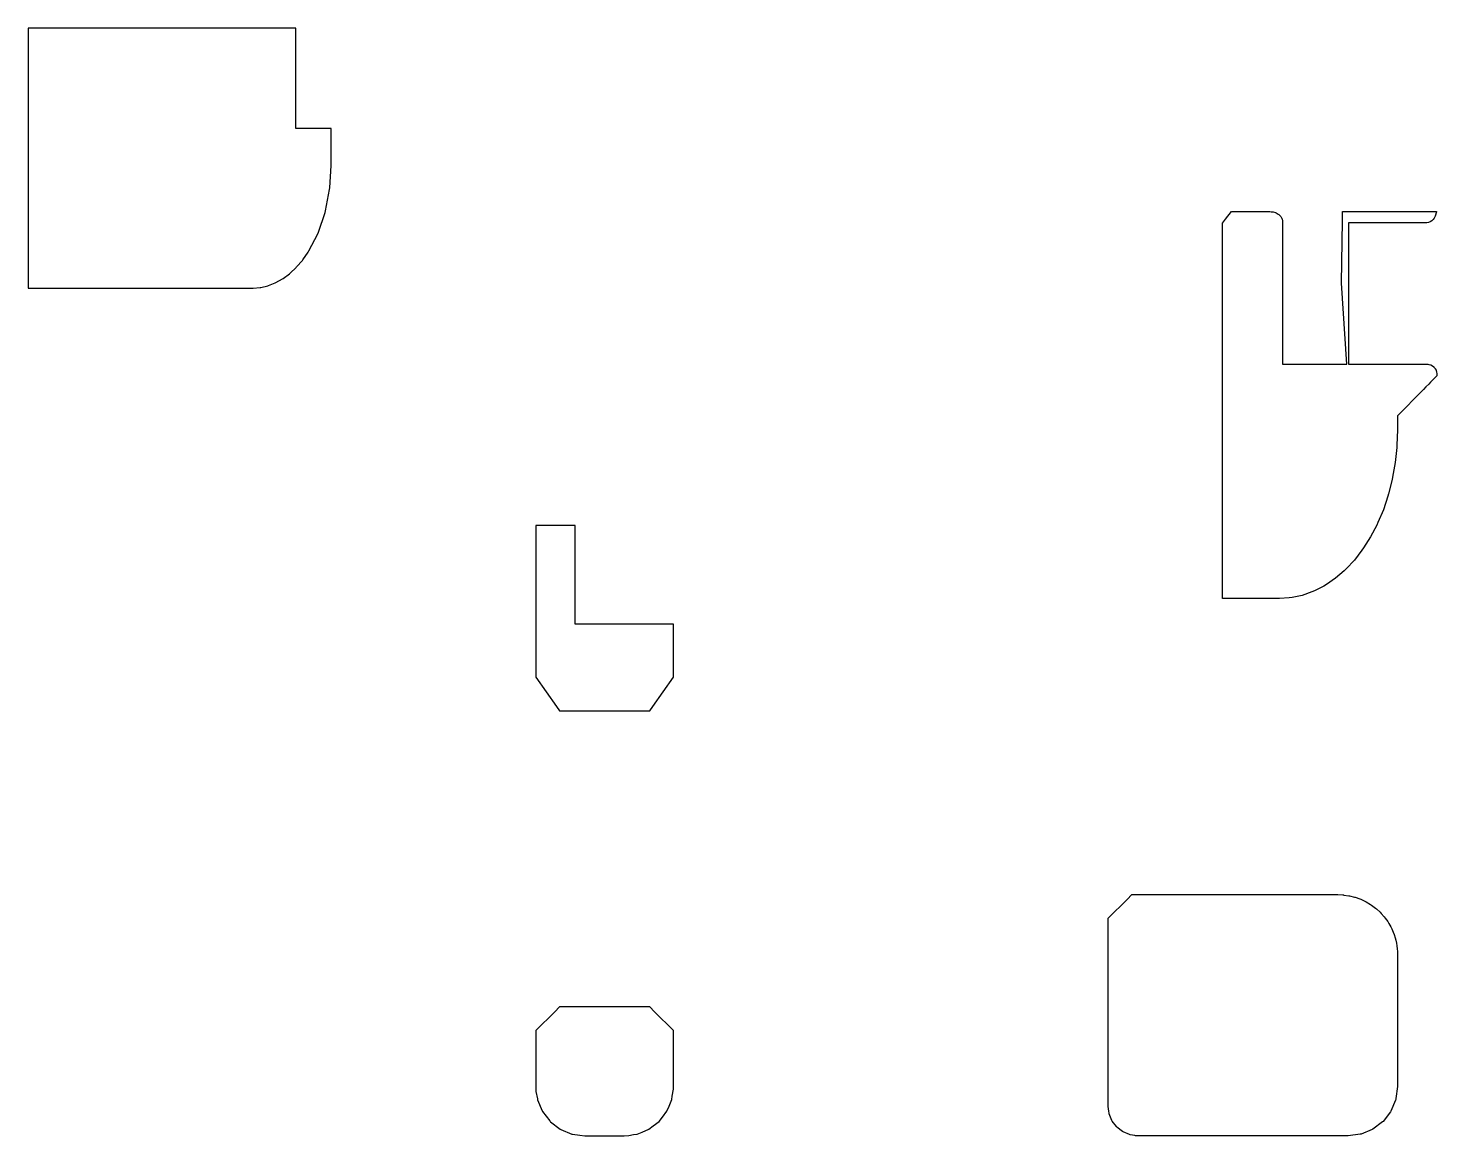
# Model space of a CAD drawing. Header units: metres. Extents: x 2.4 to 74, y -16 to 40.3.
import ezdxf

# ---------------------------------------------------------------- set-up
doc = ezdxf.new("R2010")
doc.units = ezdxf.units.M

msp = doc.modelspace()

# ---------------------------------------------------------------- linework, layer by layer
for p, q in [((6.394, 40.268), (2.4, 40.268)), ((2.4, 40.268), (2.4, 36.65)), ((16, 40.268), (6.394, 40.268)), ((16, 38.569), (16, 40.268)), ((16, 35.174), (16, 38.569)), ((16, 38.569), (16, 38.569)), ((2.4, 36.65), (2.4, 28.307)), ((17.796, 35.174), (16, 35.174)), ((17.8, 35.174), (17.796, 35.174)), ((17.8, 34.528), (17.8, 35.174)), ((17.8, 33.482), (17.8, 34.528)), ((17.729, 32.161), (17.8, 33.284)), ((17.8, 33.284), (17.8, 33.482)), ((17.513, 30.99), (17.723, 32.07)), ((17.723, 32.07), (17.729, 32.161)), ((17.154, 29.908), (17.496, 30.903)), ((17.496, 30.903), (17.513, 30.99)), ((63.259, 30.567), (63.567, 30.951)), ((63.567, 30.951), (64.841, 30.951)), ((64.841, 30.951), (65.468, 30.951)), ((65.468, 30.951), (65.517, 30.951)), ((65.517, 30.951), (65.574, 30.946)), ((65.574, 30.946), (65.682, 30.934)), ((65.682, 30.934), (65.796, 30.897)), ((65.796, 30.897), (65.836, 30.884)), ((65.836, 30.884), (65.942, 30.821)), ((65.942, 30.821), (65.968, 30.805)), ((65.968, 30.805), (66.053, 30.718)), ((69.207, 30.483), (69.207, 30.951)), ((69.207, 30.951), (69.251, 30.951)), ((69.251, 30.951), (69.266, 30.951)), ((69.266, 30.951), (69.316, 30.951)), ((69.316, 30.951), (69.613, 30.951)), ((69.613, 30.951), (73.987, 30.951)), ((73.986, 30.939), (73.921, 30.72)), ((73.987, 30.951), (73.986, 30.941)), ((73.986, 30.941), (73.986, 30.94)), ((73.986, 30.94), (73.986, 30.939)), ((63.1, 30.369), (63.259, 30.567)), ((63.1, 24.428), (63.1, 30.369)), ((66.053, 30.718), (66.07, 30.701)), ((66.07, 30.701), (66.125, 30.597)), ((66.125, 30.597), (66.133, 30.581)), ((66.133, 30.581), (66.152, 30.467)), ((66.152, 30.467), (66.155, 30.451)), ((66.155, 30.451), (66.155, 23.668)), ((69.147, 27.31), (69.207, 30.483)), ((69.676, 30.388), (69.511, 30.388)), ((69.511, 30.388), (69.515, 29.163)), ((72.596, 30.388), (69.676, 30.388)), ((73.12, 30.388), (72.596, 30.388)), ((73.298, 30.388), (73.12, 30.388)), ((73.42, 30.388), (73.298, 30.388)), ((73.459, 30.388), (73.42, 30.388)), ((73.477, 30.388), (73.459, 30.388)), ((73.485, 30.388), (73.477, 30.388)), ((73.495, 30.388), (73.485, 30.388)), ((73.5, 30.388), (73.495, 30.388)), ((73.582, 30.398), (73.5, 30.388)), ((73.583, 30.398), (73.582, 30.398)), ((73.664, 30.428), (73.583, 30.398)), ((73.74, 30.477), (73.664, 30.428)), ((73.664, 30.428), (73.664, 30.428)), ((73.809, 30.542), (73.74, 30.477)), ((73.81, 30.543), (73.809, 30.542)), ((73.87, 30.625), (73.81, 30.543)), ((73.871, 30.625), (73.87, 30.625)), ((73.921, 30.72), (73.871, 30.625)), ((16.666, 28.955), (17.126, 29.827)), ((17.126, 29.827), (17.154, 29.908)), ((16.359, 28.505), (16.628, 28.884)), ((16.628, 28.884), (16.666, 28.955)), ((69.515, 29.163), (69.507, 23.624)), ((2.4, 28.307), (2.4, 27.943)), ((2.4, 27.943), (2.4, 27.641)), ((15.711, 27.82), (16.022, 28.11)), ((16.022, 28.11), (16.046, 28.137)), ((16.046, 28.137), (16.338, 28.474)), ((16.338, 28.474), (16.359, 28.505)), ((2.4, 27.641), (2.4, 27.061)), ((14.609, 27.192), (14.961, 27.329)), ((14.961, 27.329), (14.989, 27.345)), ((14.989, 27.345), (15.331, 27.535)), ((15.331, 27.535), (15.357, 27.555)), ((15.357, 27.555), (15.686, 27.796)), ((15.686, 27.796), (15.711, 27.82)), ((69.422, 23.2), (69.147, 27.31)), ((2.4, 27.061), (3.254, 27.061)), ((3.254, 27.061), (13.8, 27.061)), ((13.8, 27.061), (13.829, 27.064)), ((13.829, 27.064), (14.192, 27.091)), ((14.192, 27.091), (14.221, 27.098)), ((14.221, 27.098), (14.58, 27.181)), ((14.58, 27.181), (14.609, 27.192)), ((63.1, 14.181), (63.1, 24.428)), ((66.155, 23.668), (66.155, 23.2)), ((66.155, 23.2), (66.382, 23.2)), ((66.382, 23.2), (66.481, 23.2)), ((66.481, 23.2), (67.198, 23.2)), ((67.198, 23.2), (67.558, 23.2)), ((67.558, 23.2), (67.853, 23.2)), ((67.853, 23.2), (68.329, 23.2)), ((68.329, 23.2), (68.422, 23.2)), ((68.422, 23.2), (68.947, 23.2)), ((68.947, 23.2), (68.955, 23.2)), ((68.955, 23.2), (69.422, 23.2)), ((69.507, 23.624), (69.502, 23.2)), ((69.502, 23.2), (70.013, 23.2)), ((70.013, 23.2), (70.072, 23.2)), ((70.072, 23.2), (70.549, 23.2)), ((70.549, 23.2), (70.755, 23.2)), ((70.755, 23.2), (71.142, 23.2)), ((71.142, 23.2), (71.637, 23.2)), ((71.637, 23.2), (71.856, 23.2)), ((71.856, 23.2), (72.03, 23.2)), ((72.03, 23.2), (72.147, 23.2)), ((72.147, 23.2), (72.325, 23.2)), ((72.325, 23.2), (72.392, 23.2)), ((72.392, 23.2), (72.572, 23.2)), ((72.572, 23.2), (72.616, 23.2)), ((72.616, 23.2), (72.8, 23.2)), ((72.8, 23.2), (73.451, 23.2)), ((73.451, 23.2), (73.5, 23.2)), ((73.5, 23.2), (73.546, 23.198)), ((73.546, 23.198), (73.549, 23.198)), ((73.549, 23.198), (73.594, 23.191)), ((73.594, 23.191), (73.598, 23.19)), ((73.598, 23.19), (73.604, 23.188)), ((73.604, 23.188), (73.691, 23.162)), ((73.691, 23.162), (73.699, 23.158)), ((73.699, 23.158), (73.778, 23.116)), ((73.778, 23.116), (73.843, 23.062)), ((73.843, 23.062), (73.854, 23.054)), ((73.854, 23.054), (73.905, 22.991)), ((73.905, 22.991), (73.916, 22.978)), ((73.916, 22.978), (73.923, 22.964)), ((73.923, 22.964), (73.962, 22.891)), ((73.686, 22.282), (73.586, 22.18)), ((73.887, 22.486), (73.686, 22.282)), ((74, 22.6), (73.887, 22.486)), ((73.962, 22.891), (73.967, 22.874)), ((73.967, 22.874), (73.99, 22.798)), ((73.99, 22.798), (73.998, 22.724)), ((73.998, 22.724), (74, 22.7)), ((74, 22.7), (74, 22.663)), ((74, 22.663), (74, 22.6)), ((73.155, 21.743), (72.128, 20.701)), ((73.323, 21.914), (73.155, 21.743)), ((73.449, 22.042), (73.323, 21.914)), ((73.586, 22.18), (73.449, 22.042)), ((72.043, 20.615), (72, 20.572)), ((72, 20.572), (72, 20.198)), ((72, 20.198), (72, 20.16)), ((72, 20.16), (72, 19.872)), ((72, 20.16), (72, 20.16)), ((72.085, 20.658), (72.043, 20.615)), ((72.128, 20.701), (72.085, 20.658)), ((72, 19.869), (71.973, 19.093)), ((72, 19.872), (72, 19.869)), ((71.966, 18.974), (71.886, 18.212)), ((71.973, 19.093), (71.966, 18.974)), ((71.886, 18.212), (71.755, 17.464)), ((71.732, 17.339), (71.551, 16.62)), ((71.755, 17.464), (71.732, 17.339)), ((71.507, 16.486), (71.281, 15.803)), ((71.551, 16.62), (71.507, 16.486)), ((71.281, 15.803), (71.009, 15.154)), ((71.009, 15.154), (70.944, 15.023)), ((29.275, 15), (28.2, 15)), ((28.2, 15), (28.2, 8.529)), ((30.2, 15), (29.275, 15)), ((30.2, 13.743), (30.2, 15)), ((70.633, 14.422), (70.281, 13.869)), ((70.944, 15.023), (70.633, 14.422)), ((30.2, 12.651), (30.2, 13.743)), ((63.1, 11.609), (63.1, 14.181)), ((70.195, 13.745), (69.812, 13.249)), ((70.281, 13.869), (70.195, 13.745)), ((69.812, 13.249), (69.397, 12.809)), ((30.2, 12.512), (30.2, 12.651)), ((30.2, 12.393), (30.2, 12.512)), ((30.2, 12.255), (30.2, 12.393)), ((30.2, 12.136), (30.2, 12.255)), ((68.85, 12.327), (68.389, 12.014)), ((69.289, 12.702), (68.85, 12.327)), ((69.397, 12.809), (69.289, 12.702)), ((30.2, 12.008), (30.2, 12.136)), ((30.2, 11.896), (30.2, 12.008)), ((30.2, 11.787), (30.2, 11.896)), ((30.2, 11.69), (30.2, 11.787)), ((30.2, 11.607), (30.2, 11.69)), ((30.2, 11.533), (30.2, 11.607)), ((30.2, 10.809), (30.2, 11.533)), ((63.1, 11.296), (63.1, 11.609)), ((67.151, 11.456), (66.654, 11.351)), ((67.639, 11.631), (67.151, 11.456)), ((67.785, 11.686), (67.639, 11.631)), ((68.261, 11.93), (67.785, 11.686)), ((68.389, 12.014), (68.261, 11.93)), ((30.2, 10), (30.2, 10.809)), ((65.433, 11.296), (63.1, 11.296)), ((66, 11.296), (65.433, 11.296)), ((66.501, 11.332), (66, 11.296)), ((66.654, 11.351), (66.501, 11.332)), ((32.839, 10), (30.2, 10)), ((35.2, 10), (32.839, 10)), ((35.2, 8.117), (35.2, 10)), ((28.2, 8.529), (28.2, 8.332)), ((28.2, 8.332), (28.2, 8.312)), ((28.2, 8.312), (28.2, 8.172)), ((28.2, 8.172), (28.2, 7.302)), ((35.2, 7.302), (35.2, 8.117)), ((28.2, 7.302), (29.25, 5.801)), ((34.15, 5.801), (35.2, 7.302)), ((35.2, 7.302), (35.2, 7.302)), ((29.25, 5.801), (29.4, 5.587)), ((34, 5.587), (34.15, 5.801)), ((29.4, 5.587), (33.318, 5.587)), ((33.318, 5.587), (34, 5.587)), ((57.3, -4.936), (58.264, -3.988)), ((58.264, -3.988), (58.5, -3.744)), ((58.5, -3.744), (60.456, -3.748)), ((60.456, -3.748), (68.973, -3.734)), ((68.973, -3.734), (69.226, -3.763)), ((69.226, -3.763), (69.253, -3.764)), ((69.253, -3.764), (69.28, -3.768)), ((69.28, -3.768), (69.531, -3.802)), ((69.531, -3.802), (69.561, -3.809)), ((69.561, -3.809), (69.812, -3.869)), ((69.812, -3.869), (69.846, -3.88)), ((69.846, -3.88), (70.093, -3.964)), ((70.093, -3.964), (70.132, -3.982)), ((70.132, -3.982), (70.368, -4.09)), ((70.368, -4.09), (70.412, -4.115)), ((70.412, -4.115), (70.634, -4.245)), ((70.634, -4.245), (70.683, -4.28)), ((70.683, -4.28), (70.885, -4.428)), ((57.3, -5.483), (57.3, -4.936)), ((70.885, -4.428), (70.938, -4.476)), ((70.938, -4.476), (71.117, -4.637)), ((71.117, -4.637), (71.172, -4.698)), ((71.172, -4.698), (71.326, -4.869)), ((71.326, -4.869), (71.381, -4.945)), ((71.381, -4.945), (71.509, -5.12)), ((57.3, -5.499), (57.3, -5.483)), ((57.3, -14.177), (57.3, -5.499)), ((71.509, -5.12), (71.561, -5.21)), ((71.561, -5.21), (71.663, -5.385)), ((71.663, -5.385), (71.711, -5.489)), ((71.711, -5.489), (71.788, -5.66)), ((71.788, -5.66), (71.828, -5.776)), ((71.828, -5.776), (71.884, -5.94)), ((71.884, -5.94), (71.913, -6.066)), ((71.913, -6.066), (71.95, -6.221)), ((71.95, -6.221), (71.968, -6.355)), ((71.968, -6.355), (71.988, -6.498)), ((71.988, -6.498), (71.994, -6.637)), ((71.994, -6.637), (72, -6.76)), ((72, -6.76), (72, -6.977)), ((72, -6.76), (72, -6.76)), ((72, -6.977), (72, -7.164)), ((72, -7.164), (72, -13.5)), ((29.164, -9.698), (28.2, -10.646)), ((29.4, -9.454), (29.164, -9.698)), ((33.483, -9.454), (29.4, -9.454)), ((34, -9.454), (33.483, -9.454)), ((34.236, -9.698), (34, -9.454)), ((35.2, -10.646), (34.236, -9.698)), ((28.2, -10.646), (28.2, -10.903)), ((35.2, -10.856), (35.2, -10.646)), ((28.2, -10.903), (28.2, -13.5)), ((35.2, -13.5), (35.2, -10.856)), ((35.2, -10.856), (35.2, -10.856)), ((28.2, -13.5), (28.206, -13.614)), ((35.194, -13.629), (35.2, -13.5)), ((72, -13.5), (71.92, -14.111)), ((28.206, -13.614), (28.212, -13.745)), ((28.212, -13.745), (28.28, -14.118)), ((28.28, -14.118), (28.283, -14.136)), ((28.283, -14.136), (28.293, -14.169)), ((28.293, -14.169), (28.525, -14.729)), ((34.973, -14.49), (35.115, -14.147)), ((35.115, -14.147), (35.136, -13.988)), ((35.136, -13.988), (35.194, -13.629)), ((57.3, -14.347), (57.3, -14.177)), ((71.901, -14.181), (71.665, -14.75)), ((71.915, -14.147), (71.901, -14.181)), ((71.92, -14.111), (71.915, -14.147)), ((28.525, -14.729), (28.541, -14.76)), ((28.541, -14.76), (28.911, -15.241)), ((34.639, -15.045), (34.865, -14.75)), ((34.865, -14.75), (34.973, -14.49)), ((57.3, -14.5), (57.3, -14.347)), ((57.317, -14.652), (57.3, -14.5)), ((57.331, -14.732), (57.317, -14.652)), ((57.348, -14.867), (57.331, -14.732)), ((57.351, -14.888), (57.348, -14.867)), ((57.487, -15.216), (57.351, -14.888)), ((71.643, -14.779), (71.268, -15.268)), ((71.665, -14.75), (71.643, -14.779)), ((28.911, -15.241), (28.932, -15.268)), ((28.932, -15.268), (28.957, -15.288)), ((28.957, -15.288), (29.441, -15.659)), ((29.441, -15.659), (29.468, -15.674)), ((29.468, -15.674), (30.034, -15.908)), ((33.607, -15.807), (33.95, -15.665)), ((33.95, -15.665), (34.173, -15.494)), ((34.173, -15.494), (34.468, -15.268)), ((34.468, -15.268), (34.639, -15.045)), ((57.501, -15.25), (57.487, -15.216)), ((57.717, -15.531), (57.501, -15.25)), ((57.739, -15.561), (57.717, -15.531)), ((58.021, -15.777), (57.739, -15.561)), ((70.716, -15.679), (70.147, -15.915)), ((70.75, -15.665), (70.716, -15.679)), ((71.239, -15.29), (70.75, -15.665)), ((71.268, -15.268), (71.239, -15.29)), ((30.034, -15.908), (30.062, -15.917)), ((30.062, -15.917), (30.437, -15.974)), ((30.437, -15.974), (30.7, -16)), ((30.7, -16), (31.543, -16)), ((31.543, -16), (32.7, -16)), ((32.7, -16), (32.936, -15.977)), ((32.936, -15.977), (33.163, -15.939)), ((33.163, -15.939), (33.347, -15.915)), ((33.347, -15.915), (33.607, -15.807)), ((58.05, -15.799), (58.021, -15.777)), ((58.378, -15.935), (58.05, -15.799)), ((58.412, -15.949), (58.378, -15.935)), ((58.421, -15.951), (58.412, -15.949)), ((58.645, -15.992), (58.421, -15.951)), ((58.677, -15.995), (58.645, -15.992)), ((58.709, -15.997), (58.677, -15.995)), ((58.738, -15.999), (58.709, -15.997)), ((58.771, -15.999), (58.738, -15.999)), ((58.8, -16), (58.771, -15.999)), ((64.275, -16), (58.8, -16)), ((69.5, -16), (64.275, -16)), ((70.111, -15.92), (69.5, -16)), ((70.147, -15.915), (70.111, -15.92))]:
    msp.add_line(p, q)

doc.saveas('drawing.dxf')
